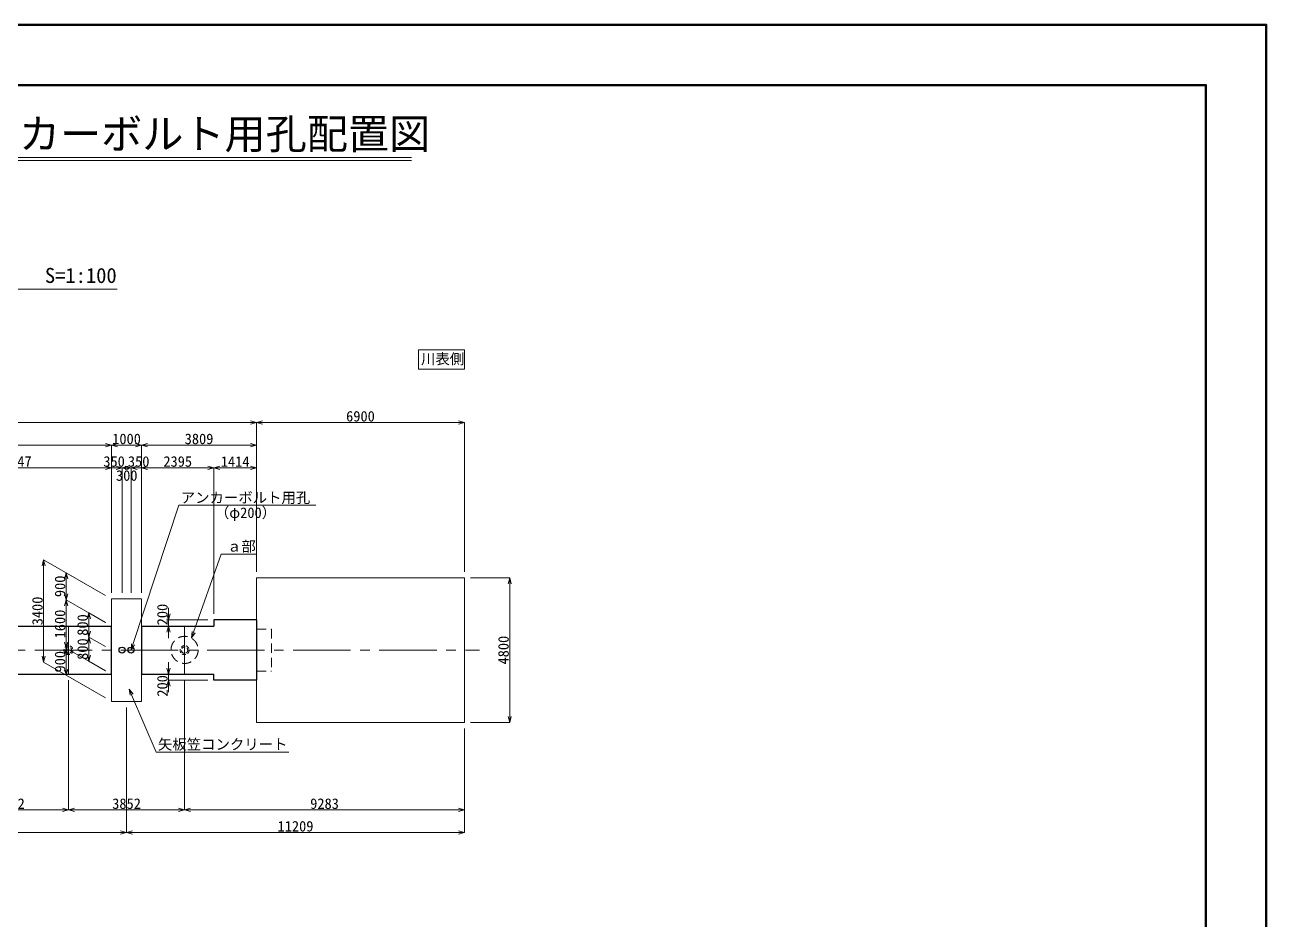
# Model space of a CAD drawing. Extents: x 1000 to 85100, y -10 to 59390.
# Drawn here: x 43923 to 85100, y 29690 to 59390 of the extents above; entities that cross this region are included whole.
import ezdxf
from ezdxf import colors
from ezdxf.entities.mleader import LeaderData, LeaderLine
from ezdxf.enums import TextEntityAlignment as Align
from ezdxf.math import Vec2, Vec3

# ---------------------------------------------------------------- set-up
doc = ezdxf.new("R2010")
doc.units = 0
doc.header["$LTSCALE"] = 100
doc.header["$PDMODE"] = 34
doc.linetypes.add('CENTER2', pattern=[28.575, 19.05, -3.175, 3.175, -3.175])
doc.linetypes.add('HIDDEN2', pattern=[4.7625, 3.175, -1.5875])
doc.layers.get('0').update_dxf_attribs({"linetype": 'CONTINUOUS', "lineweight": 0})
doc.layers.get('DEFPOINTS').update_dxf_attribs({"color": 8, "linetype": 'CONTINUOUS', "lineweight": 0})
for name, color, linetype, lineweight in [('0その他', 7, 'CONTINUOUS', 13), ('0タイトル', 7, 'CONTINUOUS', 13), ('0中心線', 7, 'CENTER2', 5), ('0寸法', 7, 'CONTINUOUS', 5), ('0文字', 41, 'CONTINUOUS', 5), ('1グラウトホール', 1, 'HIDDEN2', 25), ('2均し基礎コンクリート', 140, 'CONTINUOUS', 13), ('2現場打ち・増しコン', 1, 'HIDDEN2', 13), ('D-TTL', 2, 'CONTINUOUS', 50)]:
    doc.layers.add(name, color=color, linetype=linetype, lineweight=lineweight)
doc.layers.add('D-WORK作業ﾚｲﾔ', color=9, linetype='CONTINUOUS', lineweight=13, plot=False)
doc.styles.add('寸法文字', font='MS Gothic.ttf')
doc.dimstyles.new('1／100', dxfattribs={"dimscale": 100, "dimtxt": 3.5, "dimasz": 2, "dimexe": 0, "dimexo": 2, "dimgap": 0.3, "dimtad": 1, "dimdec": 0, "dimzin": 1, "dimdsep": 46, "dimtxsty": '寸法文字', "dimblk": 'OPEN30', "dimcen": 2.5, "dimclrd": 256, "dimclre": 256, "dimclrt": 256, "dimadec": 0, "dimazin": 0, "dimtfac": 1, "dimtdec": 0, "dimtmove": 0, "dimatfit": 3, "dimldrblk": 'OPEN30', "dimfxl": 1, "dimlwd": -1, "dimlwe": -1, "dimarcsym": 0})

# ---------------------------------------------------------------- blocks, each defined once
blk = doc.blocks.new('_Open30')
at = {"color": 0, "linetype": 'ByBlock', "lineweight": -2}
for p, q in [((-1, 0.27), (0, 0)), ((0, 0), (-1, -0.27)), ((0, 0), (-1, 0))]:
    blk.add_line(p, q, dxfattribs=at)
blk = doc.blocks.new('*D11')
at = {"layer": '0寸法', "transparency": 16777216}
for p, q in [((58707, 41048), (60007, 41048)), ((60007, 36448), (60007, 40848)), ((58707, 36248), (60007, 36248))]:
    blk.add_line(p, q, dxfattribs=at)
at = {"layer": 'DEFPOINTS', "color": 0, "transparency": 16777216}
for p in [(58507, 41048), (60007, 41048), (58507, 36248)]:
    blk.add_point(p, dxfattribs=at)
at = {"layer": '0寸法', "transparency": 16777216, "xscale": 200, "yscale": 200, "zscale": 200}
for p, rotation in [((60007, 41048), 90), ((60007, 36248), 270)]:
    blk.add_blockref('_Open30', p, dxfattribs=dict(at, rotation=rotation))
at = {"layer": '0寸法', "transparency": 16777216, "insert": (59802, 38648), "char_height": 350, "attachment_point": 5, "rotation": 90, "style": '寸法文字'}
blk.add_mtext('4800', dxfattribs=at)
blk = doc.blocks.new('*D12')
at = {"layer": '0寸法', "transparency": 16777216}
for p, q in [((29507, 40948), (29507, 46198)), ((29707, 46198), (51407, 46198)), ((51607, 41248), (51607, 46198))]:
    blk.add_line(p, q, dxfattribs=at)
at = {"layer": 'DEFPOINTS', "color": 0, "transparency": 16777216}
for p in [(51607, 46198), (51607, 41048), (29507, 40748)]:
    blk.add_point(p, dxfattribs=at)
at = {"layer": '0寸法', "transparency": 16777216, "xscale": 200, "yscale": 200, "zscale": 200, "rotation": 180}
blk.add_blockref('_Open30', (29507, 46198), dxfattribs=at)
at = {"layer": '0寸法', "transparency": 16777216, "xscale": 200, "yscale": 200, "zscale": 200}
blk.add_blockref('_Open30', (51607, 46198), dxfattribs=at)
at = {"layer": '0寸法', "transparency": 16777216, "insert": (40557, 46403), "char_height": 350, "attachment_point": 5, "style": '寸法文字'}
blk.add_mtext('22100', dxfattribs=at)
blk = doc.blocks.new('*D13')
at = {"layer": '0寸法', "transparency": 16777216}
for p, q in [((50193, 39848), (50193, 44698)), ((50393, 44698), (51407, 44698)), ((51607, 41248), (51607, 44698))]:
    blk.add_line(p, q, dxfattribs=at)
at = {"layer": 'DEFPOINTS', "color": 0, "transparency": 16777216}
for p in [(51607, 44698), (51607, 41048), (50193, 39648)]:
    blk.add_point(p, dxfattribs=at)
at = {"layer": '0寸法', "transparency": 16777216, "xscale": 200, "yscale": 200, "zscale": 200, "rotation": 180}
blk.add_blockref('_Open30', (50193, 44698), dxfattribs=at)
at = {"layer": '0寸法', "transparency": 16777216, "xscale": 200, "yscale": 200, "zscale": 200}
blk.add_blockref('_Open30', (51607, 44698), dxfattribs=at)
at = {"layer": '0寸法', "transparency": 16777216, "insert": (50900, 44903), "char_height": 350, "attachment_point": 5, "style": '寸法文字'}
blk.add_mtext('1414', dxfattribs=at)
blk = doc.blocks.new('*D14')
at = {"layer": '0寸法', "transparency": 16777216}
for p, q in [((51607, 41248), (51607, 46198)), ((51807, 46198), (58307, 46198)), ((58507, 41248), (58507, 46198))]:
    blk.add_line(p, q, dxfattribs=at)
at = {"layer": 'DEFPOINTS', "color": 0, "transparency": 16777216}
for p in [(58507, 46198), (51607, 41048), (58507, 41048)]:
    blk.add_point(p, dxfattribs=at)
at = {"layer": '0寸法', "transparency": 16777216, "xscale": 200, "yscale": 200, "zscale": 200, "rotation": 180}
blk.add_blockref('_Open30', (51607, 46198), dxfattribs=at)
at = {"layer": '0寸法', "transparency": 16777216, "xscale": 200, "yscale": 200, "zscale": 200}
blk.add_blockref('_Open30', (58507, 46198), dxfattribs=at)
at = {"layer": '0寸法', "transparency": 16777216, "insert": (55057, 46403), "char_height": 350, "attachment_point": 5, "style": '寸法文字'}
blk.add_mtext('6900', dxfattribs=at)
blk = doc.blocks.new('*D15')
at = {"layer": '0寸法', "transparency": 16777216}
for p, q in [((47798, 40548), (47798, 45448)), ((47998, 45448), (51407, 45448)), ((51607, 41248), (51607, 45448))]:
    blk.add_line(p, q, dxfattribs=at)
at = {"layer": 'DEFPOINTS', "color": 0, "transparency": 16777216}
for p in [(51607, 45448), (51607, 41048), (47798, 40348)]:
    blk.add_point(p, dxfattribs=at)
at = {"layer": '0寸法', "transparency": 16777216, "xscale": 200, "yscale": 200, "zscale": 200, "rotation": 180}
blk.add_blockref('_Open30', (47798, 45448), dxfattribs=at)
at = {"layer": '0寸法', "transparency": 16777216, "xscale": 200, "yscale": 200, "zscale": 200}
blk.add_blockref('_Open30', (51607, 45448), dxfattribs=at)
at = {"layer": '0寸法', "transparency": 16777216, "insert": (49702, 45653), "char_height": 350, "attachment_point": 5, "style": '寸法文字'}
blk.add_mtext('3809', dxfattribs=at)
blk = doc.blocks.new('*D16')
at = {"layer": '0寸法', "transparency": 16777216}
for p, q in [((47798, 40548), (47798, 44698)), ((47998, 44698), (49993, 44698)), ((50193, 39848), (50193, 44698))]:
    blk.add_line(p, q, dxfattribs=at)
at = {"layer": 'DEFPOINTS', "color": 0, "transparency": 16777216}
for p in [(50193, 44698), (47798, 40348), (50193, 39648)]:
    blk.add_point(p, dxfattribs=at)
at = {"layer": '0寸法', "transparency": 16777216, "xscale": 200, "yscale": 200, "zscale": 200, "rotation": 180}
blk.add_blockref('_Open30', (47798, 44698), dxfattribs=at)
at = {"layer": '0寸法', "transparency": 16777216, "xscale": 200, "yscale": 200, "zscale": 200}
blk.add_blockref('_Open30', (50193, 44698), dxfattribs=at)
at = {"layer": '0寸法', "transparency": 16777216, "insert": (48995, 44903), "char_height": 350, "attachment_point": 5, "style": '寸法文字'}
blk.add_mtext('2395', dxfattribs=at)
blk = doc.blocks.new('*D17')
at = {"layer": '0寸法', "transparency": 16777216}
for p, q in [((46798, 40548), (46798, 45448)), ((47598, 45448), (46998, 45448)), ((47798, 40548), (47798, 45448))]:
    blk.add_line(p, q, dxfattribs=at)
at = {"layer": 'DEFPOINTS', "color": 0, "transparency": 16777216}
for p in [(46798, 45448), (46798, 40348), (47798, 40348)]:
    blk.add_point(p, dxfattribs=at)
at = {"layer": '0寸法', "transparency": 16777216, "xscale": 200, "yscale": 200, "zscale": 200, "rotation": 180}
blk.add_blockref('_Open30', (46798, 45448), dxfattribs=at)
at = {"layer": '0寸法', "transparency": 16777216, "xscale": 200, "yscale": 200, "zscale": 200}
blk.add_blockref('_Open30', (47798, 45448), dxfattribs=at)
at = {"layer": '0寸法', "transparency": 16777216, "insert": (47298, 45653), "char_height": 350, "attachment_point": 5, "style": '寸法文字'}
blk.add_mtext('1000', dxfattribs=at)
blk = doc.blocks.new('*D18')
at = {"layer": '0寸法', "transparency": 16777216}
for p, q in [((46598, 44698), (46398, 44698)), ((46798, 40548), (46798, 44698)), ((46798, 44698), (47148, 44698)), ((47148, 40548), (47148, 44698)), ((47348, 44698), (47548, 44698))]:
    blk.add_line(p, q, dxfattribs=at)
at = {"layer": 'DEFPOINTS', "color": 0, "transparency": 16777216}
for p in [(47148, 44698), (46798, 40348), (47148, 40348)]:
    blk.add_point(p, dxfattribs=at)
at = {"layer": '0寸法', "transparency": 16777216, "xscale": 200, "yscale": 200, "zscale": 200}
blk.add_blockref('_Open30', (46798, 44698), dxfattribs=at)
at = {"layer": '0寸法', "transparency": 16777216, "xscale": 200, "yscale": 200, "zscale": 200, "rotation": 180}
blk.add_blockref('_Open30', (47148, 44698), dxfattribs=at)
at = {"layer": '0寸法', "transparency": 16777216, "insert": (46884, 44903), "char_height": 350, "attachment_point": 5, "style": '寸法文字'}
blk.add_mtext('350', dxfattribs=at)
blk = doc.blocks.new('*D19')
at = {"layer": '0寸法', "transparency": 16777216}
for p, q in [((47248, 44698), (47048, 44698)), ((47448, 40548), (47448, 44698)), ((47448, 44698), (47798, 44698)), ((47798, 40548), (47798, 44698)), ((47998, 44698), (48198, 44698))]:
    blk.add_line(p, q, dxfattribs=at)
at = {"layer": 'DEFPOINTS', "color": 0, "transparency": 16777216}
for p in [(47798, 44698), (47448, 40348), (47798, 40348)]:
    blk.add_point(p, dxfattribs=at)
at = {"layer": '0寸法', "transparency": 16777216, "xscale": 200, "yscale": 200, "zscale": 200}
blk.add_blockref('_Open30', (47448, 44698), dxfattribs=at)
at = {"layer": '0寸法', "transparency": 16777216, "xscale": 200, "yscale": 200, "zscale": 200, "rotation": 180}
blk.add_blockref('_Open30', (47798, 44698), dxfattribs=at)
at = {"layer": '0寸法', "transparency": 16777216, "insert": (47700, 44903), "char_height": 350, "attachment_point": 5, "style": '寸法文字'}
blk.add_mtext('350', dxfattribs=at)
blk = doc.blocks.new('*D22')
at = {"layer": '0寸法', "transparency": 16777216}
for p, q in [((40551, 39848), (40551, 44698)), ((40751, 44698), (46598, 44698)), ((46798, 40548), (46798, 44698))]:
    blk.add_line(p, q, dxfattribs=at)
at = {"layer": 'DEFPOINTS', "color": 0, "transparency": 16777216}
for p in [(46798, 44698), (46798, 40348), (40551, 39648)]:
    blk.add_point(p, dxfattribs=at)
at = {"layer": '0寸法', "transparency": 16777216, "xscale": 200, "yscale": 200, "zscale": 200, "rotation": 180}
blk.add_blockref('_Open30', (40551, 44698), dxfattribs=at)
at = {"layer": '0寸法', "transparency": 16777216, "xscale": 200, "yscale": 200, "zscale": 200}
blk.add_blockref('_Open30', (46798, 44698), dxfattribs=at)
at = {"layer": '0寸法', "transparency": 16777216, "insert": (43674, 44903), "char_height": 350, "attachment_point": 5, "style": '寸法文字'}
blk.add_mtext('6247', dxfattribs=at)
blk = doc.blocks.new('*D23')
at = {"layer": '0寸法', "transparency": 16777216}
for p, q in [((29507, 40948), (29507, 45448)), ((46598, 45448), (29707, 45448)), ((46798, 40548), (46798, 45448))]:
    blk.add_line(p, q, dxfattribs=at)
at = {"layer": 'DEFPOINTS', "color": 0, "transparency": 16777216}
for p in [(29507, 45448), (29507, 40748), (46798, 40348)]:
    blk.add_point(p, dxfattribs=at)
at = {"layer": '0寸法', "transparency": 16777216, "xscale": 200, "yscale": 200, "zscale": 200, "rotation": 180}
blk.add_blockref('_Open30', (29507, 45448), dxfattribs=at)
at = {"layer": '0寸法', "transparency": 16777216, "xscale": 200, "yscale": 200, "zscale": 200}
blk.add_blockref('_Open30', (46798, 45448), dxfattribs=at)
at = {"layer": '0寸法', "transparency": 16777216, "insert": (38152, 45653), "char_height": 350, "attachment_point": 5, "style": '寸法文字'}
blk.add_mtext('17291', dxfattribs=at)
blk = doc.blocks.new('*D31')
at = {"layer": '0寸法', "transparency": 16777216}
for p, q in [((46598, 40463), (45298, 41214)), ((45298, 40514), (45298, 41014)), ((46598, 39563), (45298, 40314))]:
    blk.add_line(p, q, dxfattribs=at)
at = {"layer": 'DEFPOINTS', "color": 0, "transparency": 16777216}
for p in [(45298, 41214), (46798, 40348), (46798, 39448)]:
    blk.add_point(p, dxfattribs=at)
at = {"layer": '0寸法', "transparency": 16777216, "xscale": 200, "yscale": 200, "zscale": 200}
for p, rotation in [((45298, 41214), 90), ((45298, 40314), 270)]:
    blk.add_blockref('_Open30', p, dxfattribs=dict(at, rotation=rotation))
at = {"layer": '0寸法', "transparency": 16777216, "insert": (45093, 40764), "char_height": 350, "attachment_point": 5, "rotation": 90, "style": '寸法文字'}
blk.add_mtext('900', dxfattribs=at)
blk = doc.blocks.new('*D32')
at = {"layer": '0寸法', "transparency": 16777216}
for p, q in [((46598, 39563), (45298, 40314)), ((45298, 40114), (45298, 38914)), ((46598, 37963), (45298, 38714))]:
    blk.add_line(p, q, dxfattribs=at)
at = {"layer": 'DEFPOINTS', "color": 0, "transparency": 16777216}
for p in [(46798, 39448), (45298, 38714), (46798, 37848)]:
    blk.add_point(p, dxfattribs=at)
at = {"layer": '0寸法', "transparency": 16777216, "xscale": 200, "yscale": 200, "zscale": 200}
for p, rotation in [((45298, 40314), 90), ((45298, 38714), 270)]:
    blk.add_blockref('_Open30', p, dxfattribs=dict(at, rotation=rotation))
at = {"layer": '0寸法', "transparency": 16777216, "insert": (45093, 39514), "char_height": 350, "attachment_point": 5, "rotation": 90, "style": '寸法文字'}
blk.add_mtext('1600', dxfattribs=at)
blk = doc.blocks.new('*D33')
at = {"layer": '0寸法', "transparency": 16777216}
for p, q in [((46598, 37963), (45299, 38713)), ((45299, 38013), (45299, 38513)), ((46598, 37063), (45299, 37813))]:
    blk.add_line(p, q, dxfattribs=at)
at = {"layer": 'DEFPOINTS', "color": 0, "transparency": 16777216}
for p in [(45299, 38713), (46798, 37848), (46798, 36948)]:
    blk.add_point(p, dxfattribs=at)
at = {"layer": '0寸法', "transparency": 16777216, "xscale": 200, "yscale": 200, "zscale": 200}
for p, rotation in [((45299, 38713), 90), ((45299, 37813), 270)]:
    blk.add_blockref('_Open30', p, dxfattribs=dict(at, rotation=rotation))
at = {"layer": '0寸法', "transparency": 16777216, "insert": (45094, 38263), "char_height": 350, "attachment_point": 5, "rotation": 90, "style": '寸法文字'}
blk.add_mtext('900', dxfattribs=at)
blk = doc.blocks.new('*D34')
at = {"layer": '0寸法', "transparency": 16777216}
for p, q in [((46598, 38763), (46048, 39081)), ((46048, 38481), (46048, 38881)), ((46598, 37963), (46048, 38281))]:
    blk.add_line(p, q, dxfattribs=at)
at = {"layer": 'DEFPOINTS', "color": 0, "transparency": 16777216}
for p in [(46048, 39081), (46798, 38648), (46798, 37848)]:
    blk.add_point(p, dxfattribs=at)
at = {"layer": '0寸法', "transparency": 16777216, "xscale": 200, "yscale": 200, "zscale": 200}
for p, rotation in [((46048, 39081), 90), ((46048, 38281), 270)]:
    blk.add_blockref('_Open30', p, dxfattribs=dict(at, rotation=rotation))
at = {"layer": '0寸法', "transparency": 16777216, "insert": (45843, 38681), "char_height": 350, "attachment_point": 5, "rotation": 90, "style": '寸法文字'}
blk.add_mtext('800', dxfattribs=at)
blk = doc.blocks.new('*D35')
at = {"layer": '0寸法', "transparency": 16777216}
for p, q in [((46598, 40463), (44548, 41647)), ((44548, 41447), (44548, 38447)), ((46598, 37063), (44548, 38247))]:
    blk.add_line(p, q, dxfattribs=at)
at = {"layer": 'DEFPOINTS', "color": 0, "transparency": 16777216}
for p in [(46798, 40348), (44548, 38247), (46798, 36948)]:
    blk.add_point(p, dxfattribs=at)
at = {"layer": '0寸法', "transparency": 16777216, "xscale": 200, "yscale": 200, "zscale": 200}
for p, rotation in [((44548, 41647), 90), ((44548, 38247), 270)]:
    blk.add_blockref('_Open30', p, dxfattribs=dict(at, rotation=rotation))
at = {"layer": '0寸法', "transparency": 16777216, "insert": (44343, 39947), "char_height": 350, "attachment_point": 5, "rotation": 90, "style": '寸法文字'}
blk.add_mtext('3400', dxfattribs=at)
blk = doc.blocks.new('*D36')
at = {"layer": '0寸法', "transparency": 16777216}
for p, q in [((46598, 39563), (46047, 39881)), ((46047, 39281), (46047, 39681)), ((46597, 38763), (46047, 39081))]:
    blk.add_line(p, q, dxfattribs=at)
at = {"layer": 'DEFPOINTS', "color": 0, "transparency": 16777216}
for p in [(46047, 39881), (46798, 39448), (46797, 38648)]:
    blk.add_point(p, dxfattribs=at)
at = {"layer": '0寸法', "transparency": 16777216, "xscale": 200, "yscale": 200, "zscale": 200}
for p, rotation in [((46047, 39881), 90), ((46047, 39081), 270)]:
    blk.add_blockref('_Open30', p, dxfattribs=dict(at, rotation=rotation))
at = {"layer": '0寸法', "transparency": 16777216, "insert": (45842, 39481), "char_height": 350, "attachment_point": 5, "rotation": 90, "style": '寸法文字'}
blk.add_mtext('800', dxfattribs=at)
blk = doc.blocks.new('*D42')
at = {"layer": '0寸法', "transparency": 16777216}
for p, q in [((48693, 39848), (48693, 40048)), ((49993, 39648), (48693, 39648)), ((48693, 39648), (48693, 39448)), ((49993, 39448), (48693, 39448)), ((48693, 39248), (48693, 39048))]:
    blk.add_line(p, q, dxfattribs=at)
at = {"layer": 'DEFPOINTS', "color": 0, "transparency": 16777216}
for p in [(50193, 39648), (48693, 39448), (50193, 39448)]:
    blk.add_point(p, dxfattribs=at)
at = {"layer": '0寸法', "transparency": 16777216, "xscale": 200, "yscale": 200, "zscale": 200}
for p, rotation in [((48693, 39648), 270), ((48693, 39448), 90)]:
    blk.add_blockref('_Open30', p, dxfattribs=dict(at, rotation=rotation))
at = {"layer": '0寸法', "transparency": 16777216, "insert": (48488, 39828), "char_height": 350, "attachment_point": 5, "rotation": 90, "style": '寸法文字'}
blk.add_mtext('200', dxfattribs=at)
blk = doc.blocks.new('*D43')
at = {"layer": '0寸法', "transparency": 16777216}
for p, q in [((48693, 38048), (48693, 38248)), ((49993, 37848), (48693, 37848)), ((48693, 37848), (48693, 37648)), ((49993, 37648), (48693, 37648)), ((48693, 37448), (48693, 37248))]:
    blk.add_line(p, q, dxfattribs=at)
at = {"layer": 'DEFPOINTS', "color": 0, "transparency": 16777216}
for p in [(48693, 37648), (50193, 37848), (50193, 37648)]:
    blk.add_point(p, dxfattribs=at)
at = {"layer": '0寸法', "transparency": 16777216, "xscale": 200, "yscale": 200, "zscale": 200}
for p, rotation in [((48693, 37848), 270), ((48693, 37648), 90)]:
    blk.add_blockref('_Open30', p, dxfattribs=dict(at, rotation=rotation))
at = {"layer": '0寸法', "transparency": 16777216, "insert": (48488, 37462), "char_height": 350, "attachment_point": 5, "rotation": 90, "style": '寸法文字'}
blk.add_mtext('200', dxfattribs=at)
blk = doc.blocks.new('*D44')
at = {"layer": '0寸法', "transparency": 16777216}
for p, q in [((47298, 36748), (47298, 32598)), ((27607, 36348), (27607, 32598)), ((27807, 32598), (47098, 32598))]:
    blk.add_line(p, q, dxfattribs=at)
at = {"layer": 'DEFPOINTS', "color": 0, "transparency": 16777216}
for p in [(47298, 36948), (27607, 36548), (47298, 32598)]:
    blk.add_point(p, dxfattribs=at)
at = {"layer": '0寸法', "transparency": 16777216, "xscale": 200, "yscale": 200, "zscale": 200, "rotation": 180}
blk.add_blockref('_Open30', (27607, 32598), dxfattribs=at)
at = {"layer": '0寸法', "transparency": 16777216, "xscale": 200, "yscale": 200, "zscale": 200}
blk.add_blockref('_Open30', (47298, 32598), dxfattribs=at)
at = {"layer": '0寸法', "transparency": 16777216, "insert": (37452, 32803), "char_height": 350, "attachment_point": 5, "style": '寸法文字'}
blk.add_mtext('19691', dxfattribs=at)
blk = doc.blocks.new('*D45')
at = {"layer": '0寸法', "transparency": 16777216}
for p, q in [((47298, 36748), (47298, 32598)), ((58507, 36048), (58507, 32598)), ((47498, 32598), (58307, 32598))]:
    blk.add_line(p, q, dxfattribs=at)
at = {"layer": 'DEFPOINTS', "color": 0, "transparency": 16777216}
for p in [(47298, 36948), (58507, 36248), (58507, 32598)]:
    blk.add_point(p, dxfattribs=at)
at = {"layer": '0寸法', "transparency": 16777216, "xscale": 200, "yscale": 200, "zscale": 200, "rotation": 180}
blk.add_blockref('_Open30', (47298, 32598), dxfattribs=at)
at = {"layer": '0寸法', "transparency": 16777216, "xscale": 200, "yscale": 200, "zscale": 200}
blk.add_blockref('_Open30', (58507, 32598), dxfattribs=at)
at = {"layer": '0寸法', "transparency": 16777216, "insert": (52902, 32803), "char_height": 350, "attachment_point": 5, "style": '寸法文字'}
blk.add_mtext('11209', dxfattribs=at)
blk = doc.blocks.new('*D47')
at = {"layer": '0寸法', "transparency": 16777216}
for p, q in [((41520, 37648), (41520, 33348)), ((45372, 37648), (45372, 33348)), ((41720, 33348), (45172, 33348))]:
    blk.add_line(p, q, dxfattribs=at)
at = {"layer": 'DEFPOINTS', "color": 0, "transparency": 16777216}
for p in [(41520, 37848), (45372, 37848), (45372, 33348)]:
    blk.add_point(p, dxfattribs=at)
at = {"layer": '0寸法', "transparency": 16777216, "xscale": 200, "yscale": 200, "zscale": 200, "rotation": 180}
blk.add_blockref('_Open30', (41520, 33348), dxfattribs=at)
at = {"layer": '0寸法', "transparency": 16777216, "xscale": 200, "yscale": 200, "zscale": 200}
blk.add_blockref('_Open30', (45372, 33348), dxfattribs=at)
at = {"layer": '0寸法', "transparency": 16777216, "insert": (43446, 33553), "char_height": 350, "attachment_point": 5, "style": '寸法文字'}
blk.add_mtext('3852', dxfattribs=at)
blk = doc.blocks.new('*D48')
at = {"layer": '0寸法', "transparency": 16777216}
for p, q in [((45372, 37648), (45372, 33348)), ((49224, 37648), (49224, 33348)), ((45572, 33348), (49024, 33348))]:
    blk.add_line(p, q, dxfattribs=at)
at = {"layer": 'DEFPOINTS', "color": 0, "transparency": 16777216}
for p in [(45372, 37848), (49224, 37848), (49224, 33348)]:
    blk.add_point(p, dxfattribs=at)
at = {"layer": '0寸法', "transparency": 16777216, "xscale": 200, "yscale": 200, "zscale": 200, "rotation": 180}
blk.add_blockref('_Open30', (45372, 33348), dxfattribs=at)
at = {"layer": '0寸法', "transparency": 16777216, "xscale": 200, "yscale": 200, "zscale": 200}
blk.add_blockref('_Open30', (49224, 33348), dxfattribs=at)
at = {"layer": '0寸法', "transparency": 16777216, "insert": (47298, 33553), "char_height": 350, "attachment_point": 5, "style": '寸法文字'}
blk.add_mtext('3852', dxfattribs=at)
blk = doc.blocks.new('*D49')
at = {"layer": '0寸法', "transparency": 16777216}
for p, q in [((49224, 37648), (49224, 33348)), ((58507, 36048), (58507, 33348)), ((49424, 33348), (58307, 33348))]:
    blk.add_line(p, q, dxfattribs=at)
at = {"layer": 'DEFPOINTS', "color": 0, "transparency": 16777216}
for p in [(49224, 37848), (58507, 36248), (58507, 33348)]:
    blk.add_point(p, dxfattribs=at)
at = {"layer": '0寸法', "transparency": 16777216, "xscale": 200, "yscale": 200, "zscale": 200, "rotation": 180}
blk.add_blockref('_Open30', (49224, 33348), dxfattribs=at)
at = {"layer": '0寸法', "transparency": 16777216, "xscale": 200, "yscale": 200, "zscale": 200}
blk.add_blockref('_Open30', (58507, 33348), dxfattribs=at)
at = {"layer": '0寸法', "transparency": 16777216, "insert": (53865, 33553), "char_height": 350, "attachment_point": 5, "style": '寸法文字'}
blk.add_mtext('9283', dxfattribs=at)
blk = doc.blocks.new('*D74')
at = {"layer": '0寸法', "transparency": 16777216}
for p, q in [((46948, 44698), (46748, 44698)), ((47148, 40548), (47148, 44698)), ((47148, 44698), (47448, 44698)), ((47448, 40548), (47448, 44698)), ((47648, 44698), (47848, 44698))]:
    blk.add_line(p, q, dxfattribs=at)
at = {"layer": 'DEFPOINTS', "color": 0, "transparency": 16777216}
for p in [(47448, 44698), (47148, 40348), (47448, 40348)]:
    blk.add_point(p, dxfattribs=at)
at = {"layer": '0寸法', "transparency": 16777216, "xscale": 200, "yscale": 200, "zscale": 200}
blk.add_blockref('_Open30', (47148, 44698), dxfattribs=at)
at = {"layer": '0寸法', "transparency": 16777216, "xscale": 200, "yscale": 200, "zscale": 200, "rotation": 180}
blk.add_blockref('_Open30', (47448, 44698), dxfattribs=at)
at = {"layer": '0寸法', "transparency": 16777216, "insert": (47304, 44437), "char_height": 350, "attachment_point": 5, "style": '寸法文字'}
blk.add_mtext('300', dxfattribs=at)

msp = doc.modelspace()

# ---------------------------------------------------------------- linework, layer by layer
at = {"layer": '0その他', "linetype": 'HIDDEN2'}
msp.add_circle((49223.6, 38656.1), 450, dxfattribs=at)
at = {"layer": '0タイトル'}
for p, q in [((29350, 54990), (56750, 54990)), ((29350, 54890), (56750, 54890)), ((39115.9, 50620.4), (46984.1, 50620.4))]:
    msp.add_line(p, q, dxfattribs=at)
at = {"layer": '0中心線'}
msp.add_line((27106.6, 38647.9), (59006.9, 38647.9), dxfattribs=at)
at = {"layer": '0文字'}
msp.add_lwpolyline([(56987, 47972), (56987, 48609), (58506.9, 48609), (58506.9, 47972)], close=True, dxfattribs=at)
at = {"layer": '1グラウトホール', "lineweight": 9, "ltscale": 0.4}
for centre, radius in [((45371.6, 38647.9), 150), ((45371.6, 38647.9), 105), ((49223.6, 38647.9), 150), ((49223.6, 38647.9), 105)]:
    msp.add_circle(centre, radius, dxfattribs=at)
at = {"layer": '2均し基礎コンクリート', "lineweight": 25}
for p, q in [((51606.6, 39647.9), (50192.6, 39647.9)), ((51606.6, 39647.9), (51606.6, 37647.9)), ((40550.6, 39447.9), (46797.6, 39447.9)), ((46797.6, 37847.9), (46797.6, 39447.9)), ((47797.6, 39447.9), (50192.6, 39447.9)), ((47797.6, 39447.9), (47797.6, 37847.9)), ((40550.6, 37847.9), (46797.6, 37847.9)), ((47797.6, 37847.9), (50192.6, 37847.9)), ((51606.6, 37647.9), (50192.6, 37647.9))]:
    msp.add_line(p, q, dxfattribs=at)
at = {"layer": '2均し基礎コンクリート', "linetype": 'ByBlock', "lineweight": 25}
for p, q in [((50192.6, 39647.9), (50192.6, 39447.9)), ((50192.6, 37647.9), (50192.6, 37847.9))]:
    msp.add_line(p, q, dxfattribs=at)
at = {"layer": '2均し基礎コンクリート', "lineweight": 25}
for centre in [(47147.6, 38647.9), (47447.6, 38647.9)]:
    msp.add_circle(centre, 100, dxfattribs=at)
at = {"layer": '2現場打ち・増しコン', "linetype": 'Continuous'}
for p, q in [((58506.9, 41047.9), (51606.6, 41047.9)), ((51606.6, 38647.9), (51606.6, 41047.9)), ((58506.9, 40047.9), (58506.9, 41047.9)), ((47797.6, 40347.9), (46797.6, 40347.9)), ((58506.9, 37247.9), (58506.9, 40047.9)), ((58506.9, 39547.9), (58507.2, 39547.9)), ((51606.6, 36247.9), (51606.6, 37947.9)), ((58506.9, 37747.9), (58507.2, 37747.9)), ((58506.9, 37247.9), (58506.9, 36247.9)), ((58506.9, 36247.9), (51606.6, 36247.9))]:
    msp.add_line(p, q, dxfattribs=at)
at = {"layer": '2現場打ち・増しコン', "linetype": 'Continuous', "ltscale": 100}
for p, q in [((46797.6, 40347.9), (46797.6, 36947.9)), ((47797.6, 40347.9), (47797.6, 36947.9))]:
    msp.add_line(p, q, dxfattribs=at)
at = {"layer": '2現場打ち・増しコン', "linetype": 'HIDDEN2', "lineweight": 5}
for p, q in [((51606.6, 39347.9), (52106.6, 39347.9)), ((52106.6, 39347.9), (52106.6, 37947.9)), ((51606.6, 37947.9), (52106.6, 37947.9))]:
    msp.add_line(p, q, dxfattribs=at)
at = {"layer": '2現場打ち・増しコン', "linetype": 'Continuous', "ltscale": 0.2}
msp.add_line((51606.6, 38647.9), (51606.6, 37947.9), dxfattribs=at)
at = {"layer": '2現場打ち・増しコン', "linetype": 'Continuous', "ltscale": 30}
msp.add_line((47797.6, 36947.9), (46797.6, 36947.9), dxfattribs=at)
at = {"layer": 'D-TTL'}
for points in [[(1000, -10), (85100, -10), (85100, 59390), (1000, 59390)], [(3000, 1990), (83100, 1990), (83100, 57390), (3000, 57390)]]:
    msp.add_lwpolyline(points, close=True, dxfattribs=at)
at = {"layer": 'D-WORK作業ﾚｲﾔ'}
for p, q in [((45371.6, 39447.9), (45371.6, 37847.9)), ((49223.6, 39447.9), (49223.6, 37847.9))]:
    msp.add_line(p, q, dxfattribs=at)

# ---------------------------------------------------------------- texts
at = {"layer": '0タイトル', "style": '寸法文字'}
msp.add_text('グラウトホール・アンカーボルト用孔配置図', height=1000, dxfattribs=at).set_placement((30088.9, 55273.3))
msp.add_text('S=1:100', height=500, dxfattribs=at).set_placement((45780.4, 50676.7), align=Align.BOTTOM_CENTER)
at = {"layer": '0文字', "style": '寸法文字'}
msp.add_text('川表側', height=350, dxfattribs=at).set_placement((57064.7, 48133.3))

# ---------------------------------------------------------------- dimensions: what is measured, and where the dimension line sits
at = {"layer": '0寸法'}
for base, p1, p2, override, picture, middle in [((51606.6, 46197.9), (29506.6, 40747.9), (51606.6, 41047.9), {"dimtxsty": '寸法文字'}, '*D12', (40556.6, 46402.9)), ((58506.9, 46197.9), (51606.6, 41047.9), (58506.9, 41047.9), {"dimtxsty": '寸法文字'}, '*D14', (55056.7, 46402.9)), ((29506.6, 45447.9), (46797.6, 40347.9), (29506.6, 40747.9), {"dimtmove": 1}, '*D23', (38152.1, 45652.9)), ((51606.6, 45447.9), (47797.6, 40347.9), (51606.6, 41047.9), {"dimtmove": 1}, '*D15', (49702.1, 45652.9)), ((46797.6, 44697.9), (40550.6, 39647.9), (46797.6, 40347.9), {"dimtmove": 1}, '*D22', (43674.1, 44902.9)), ((50192.6, 44697.9), (47797.6, 40347.9), (50192.6, 39647.9), {"dimtmove": 1}, '*D16', (48995.1, 44902.9)), ((51606.6, 44697.9), (50192.6, 39647.9), (51606.6, 41047.9), {"dimtxsty": '寸法文字'}, '*D13', (50899.6, 44902.9)), ((45371.6, 33347.9), (41519.6, 37847.9), (45371.6, 37847.9), {"dimtxsty": '寸法文字'}, '*D47', (43445.6, 33552.9)), ((49223.6, 33347.9), (45371.6, 37847.9), (49223.6, 37847.9), {"dimtxsty": '寸法文字'}, '*D48', (47297.6, 33552.9)), ((58506.9, 33347.9), (49223.6, 37847.9), (58506.9, 36247.9), {"dimtxsty": '寸法文字'}, '*D49', (53865.2, 33552.9)), ((47297.6, 32597.9), (27606.6, 36547.9), (47297.6, 36947.9), {"dimtxsty": '寸法文字'}, '*D44', (37452.1, 32802.9)), ((58506.9, 32597.9), (47297.6, 36947.9), (58506.9, 36247.9), {"dimtxsty": '寸法文字'}, '*D45', (52902.2, 32802.9))]:
    dim = msp.add_linear_dim(base=base, p1=p1, p2=p2, dimstyle='1／100', override=override, dxfattribs=at)
    dim.commit()
    dim.dimension.update_dxf_attribs({"geometry": picture, "text_midpoint": middle})
dim = msp.add_linear_dim(base=(46797.6, 45447.9), p1=(47797.6, 40347.9), p2=(46797.6, 40347.9), dimstyle='1／100', dxfattribs=at)
dim.commit()
dim.dimension.update_dxf_attribs({"geometry": '*D17', "text_midpoint": (47297.6, 45652.9)})
for base, p1, p2, picture, middle in [((47147.6, 44697.9), (46797.6, 40347.9), (47147.6, 40347.9), '*D18', (46884.1, 44902.9)), ((47797.6, 44697.9), (47447.6, 40347.9), (47797.6, 40347.9), '*D19', (47700.2, 44902.9)), ((47447.6, 44697.9), (47147.6, 40347.9), (47447.6, 40347.9), '*D74', (47303.7, 44437.5))]:
    dim = msp.add_linear_dim(base=base, p1=p1, p2=p2, dimstyle='1／100', override={"dimtmove": 2}, dxfattribs=at)
    dim.commit()
    dim.dimension.update_dxf_attribs({"geometry": picture, "text_midpoint": middle, "dimtype": 160})
for base, p1, p2, picture, middle in [((44547.6, 38246.9), (46797.6, 40347.9), (46797.6, 36947.9), '*D35', (44342.6, 39946.9)), ((46047.3, 39881), (46797.3, 38647.9), (46797.6, 39447.9), '*D36', (45842.3, 39481)), ((46047.6, 39080.9), (46797.6, 37847.9), (46797.6, 38647.9), '*D34', (45842.6, 38680.9))]:
    dim = msp.add_linear_dim(base=base, p1=p1, p2=p2, angle=90, dimstyle='1／100', dxfattribs=at)
    dim.commit()
    dim.dimension.update_dxf_attribs({"geometry": picture, "text_midpoint": middle})
for base, p1, p2, picture, middle in [((45297.6, 41213.9), (46797.6, 39447.9), (46797.6, 40347.9), '*D31', (45092.6, 40763.9)), ((60006.9, 41047.9), (58506.9, 36247.9), (58506.9, 41047.9), '*D11', (59801.9, 38647.9)), ((45297.6, 38713.9), (46797.6, 39447.9), (46797.6, 37847.9), '*D32', (45092.6, 39513.9)), ((45298.8, 38713.2), (46797.6, 36947.9), (46797.6, 37847.9), '*D33', (45093.8, 38263.2))]:
    dim = msp.add_linear_dim(base=base, p1=p1, p2=p2, angle=90, dimstyle='1／100', override={"dimtxsty": '寸法文字'}, dxfattribs=at)
    dim.commit()
    dim.dimension.update_dxf_attribs({"geometry": picture, "text_midpoint": middle})
for base, p1, p2, picture, middle in [((48692.6, 39447.9), (50192.6, 39647.9), (50192.6, 39447.9), '*D42', (48487.6, 39827.5)), ((48692.6, 37647.9), (50192.6, 37847.9), (50192.6, 37647.9), '*D43', (48487.6, 37461.7))]:
    dim = msp.add_linear_dim(base=base, p1=p1, p2=p2, angle=90, dimstyle='1／100', override={"dimtmove": 2}, dxfattribs=at)
    dim.commit()
    dim.dimension.update_dxf_attribs({"geometry": picture, "text_midpoint": middle, "dimtype": 160})

# ---------------------------------------------------------------- leaders
at = {"layer": '0文字'}
ml = msp.add_multileader_mtext('Standard', dxfattribs=at)
ml.set_content('アンカーボルト用孔\\P（φ200）', color=256, style='寸法文字')
ml.set_leader_properties(color=256, linetype='ByLayer', lineweight=-1)
ml.set_arrow_properties(name='OPEN30')
ml.build(insert=Vec2(0, 0))
ml.multileader.update_dxf_attribs({"text_left_attachment_type": 6, "text_right_attachment_type": 6, "dogleg_length": 0, "arrow_head_size": 200, "scale": 100})
ctx = ml.context
ctx.base_point, ctx.scale, ctx.char_height, ctx.arrow_head_size, ctx.landing_gap_size, ctx.plane_origin = Vec3(49032.2, 43461.9), 100, 350, 200, 200, Vec3(49020.3, 41513.3)
ctx.left_attachment, ctx.right_attachment, ctx.text_align_type = 6, 6, 1
notes = []
notes.append((ctx, [(0, (1, 1, 0), (49032.2, 43461.9), (1, 0), 0, [(0, [(47447.6, 38647.9)], 0, [])])]))
ctx.mtext.insert, ctx.mtext.alignment, ctx.mtext.line_spacing_factor, ctx.mtext.flow_direction = Vec3(51243.3, 43881.9), 2, 0.857143, 5
ml = msp.add_multileader_mtext('Standard', dxfattribs=at)
ml.set_content('ａ部', color=256, style='寸法文字')
ml.set_leader_properties(color=256, linetype='ByLayer', lineweight=-1)
ml.set_arrow_properties(name='OPEN30')
ml.build(insert=Vec2(0, 0))
ml.multileader.update_dxf_attribs({"text_left_attachment_type": 5, "text_right_attachment_type": 5, "dogleg_length": 0, "arrow_head_size": 200, "scale": 100})
ctx = ml.context
ctx.base_point, ctx.scale, ctx.char_height, ctx.arrow_head_size, ctx.landing_gap_size, ctx.plane_origin = Vec3(50431.9, 41828.3), 100, 350, 200, 200, Vec3(49764.5, 39636.9)
ctx.left_attachment, ctx.right_attachment = 5, 5
notes.append((ctx, [(0, (1, 1, 0), (50431.9, 41828.3), (1, 0), 0, [(0, [(49457.2, 39055.1)], 0, [])])]))
ctx.mtext.insert, ctx.mtext.flow_direction = Vec3(50631.9, 42266.1), 5
ml = msp.add_multileader_mtext('Standard', dxfattribs=at)
ml.set_content('矢板笠コンクリート', color=256, style='寸法文字')
ml.set_leader_properties(color=256, linetype='ByLayer', lineweight=-1)
ml.set_arrow_properties(name='OPEN30')
ml.build(insert=Vec2(0, 0))
ml.multileader.update_dxf_attribs({"text_left_attachment_type": 5, "text_right_attachment_type": 5, "dogleg_length": 0.376, "arrow_head_size": 200, "scale": 100})
ctx = ml.context
ctx.base_point, ctx.scale, ctx.char_height, ctx.arrow_head_size, ctx.landing_gap_size, ctx.plane_origin = Vec3(48318.8, 35258), 100, 350, 200, 20, Vec3(47052.8, 37567.6)
ctx.left_attachment, ctx.right_attachment = 5, 5
notes.append((ctx, [(0, (1, 1, 0), (48281.2, 35258), (1, 0), 37.6, [(0, [(47386.7, 37354.2)], 0, [])])]))
ctx.mtext.insert, ctx.mtext.flow_direction = Vec3(48338.8, 35697.6), 5
for ctx, leaders in notes:
    for number, flags, end, landing, length, lines in leaders:
        leader = LeaderData()
        leader.index, (leader.has_last_leader_line, leader.has_dogleg_vector, leader.attachment_direction) = number, flags
        leader.last_leader_point, leader.dogleg_vector, leader.dogleg_length = Vec3(end), Vec3(landing), length
        for number, points, colour, breaks in lines:
            line = LeaderLine()
            line.index, line.vertices, line.color, line.breaks = number, Vec3.list(points), colors.encode_raw_color(colour), breaks
            leader.lines.append(line)
        ctx.leaders.append(leader)

doc.saveas('drawing.dxf')
